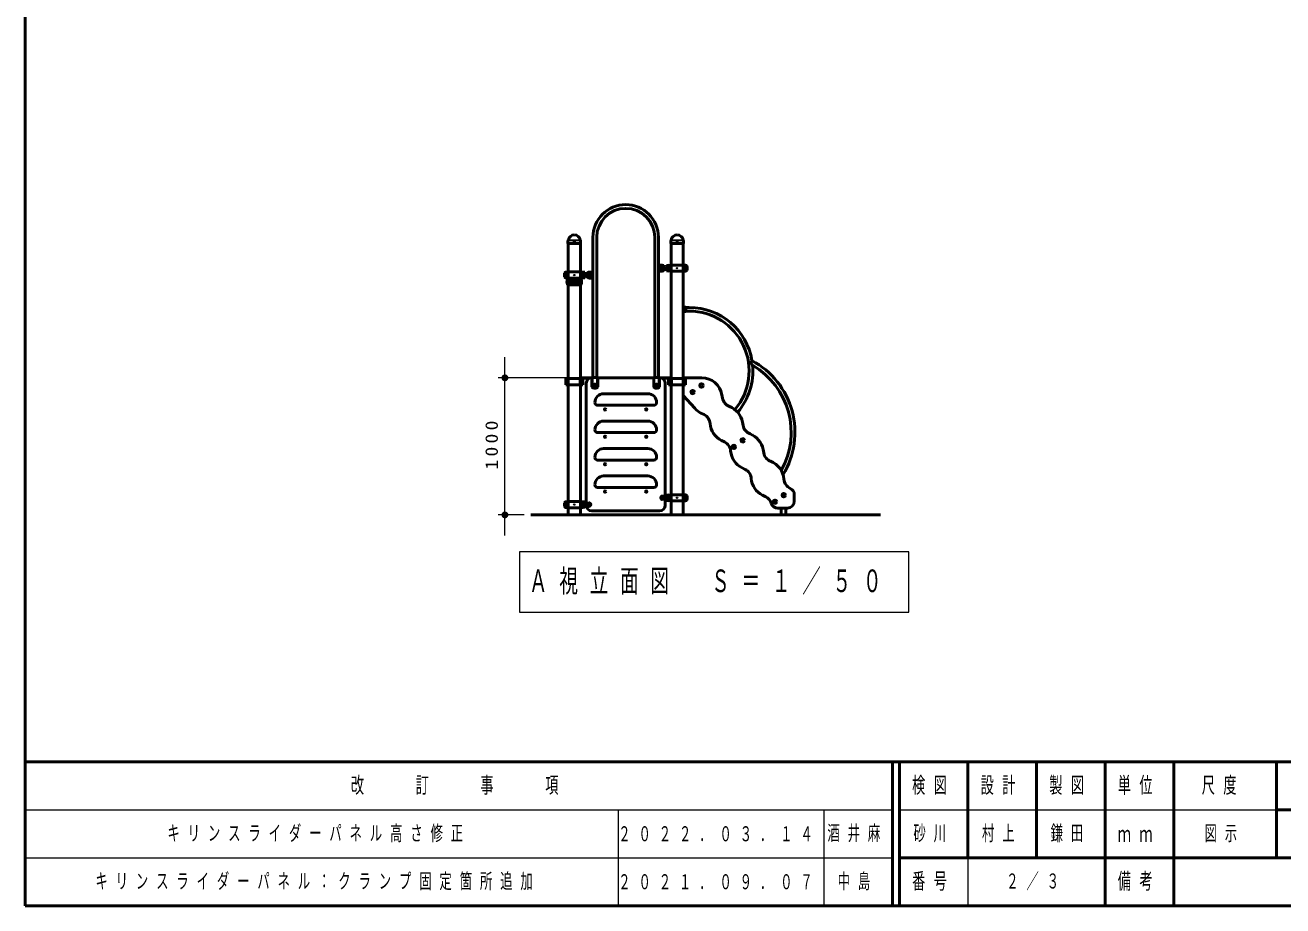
# Model space of a CAD drawing. Units: millimetres on the paper, scale 1:50. Extents: x -365 to 0, y -594 to 257.
# Drawn here: x -365 to -181.6, y -297 to -168.5 of the extents above; entities that cross this region are included whole.
import ezdxf

# ---------------------------------------------------------------- set-up
doc = ezdxf.new("R2010")
doc.units = ezdxf.units.MM
doc.linetypes.add('USER1', pattern=[4.5, 2.5, -2])
doc.layers.add('LY_1', color=140, linetype='Continuous', lineweight=50)
doc.styles.add('ＭＳ ゴシック', font='')
doc.styles.get('ＭＳ ゴシック').set_extended_font_data('MS Gothic')

# ---------------------------------------------------------------- blocks, each defined once
blk = doc.blocks.new('filled_dot')
at = {"color": 0, "linetype": 'Continuous', "lineweight": -2, "const_width": 1.25}
blk.add_lwpolyline([(-0.625, 0, 1), (0.625, 0, 1)], format="xyb", close=True, dxfattribs=at)

msp = doc.modelspace()

# ---------------------------------------------------------------- linework, layer by layer
at = {"layer": 'LY_1', "color": 7}
for p, q in [((-365, -40), (-365, -297)), ((-240.257, -239.959), (-291.241, -239.959)), ((-365, -276), (0, -276)), ((-365, -297), (0, -297))]:
    msp.add_line(p, q, dxfattribs=at)
at = {"layer": 'LY_1'}
for p, q in [((-285.811, -199.914), (-285.789, -199.892)), ((-284.019, -199.914), (-284.041, -199.892)), ((-282.187, -219.895), (-282.187, -199.459)), ((-281.643, -219.895), (-281.643, -199.458)), ((-273.187, -219.895), (-273.187, -199.458)), ((-272.643, -219.895), (-272.643, -199.459)), ((-270.811, -199.914), (-270.789, -199.892)), ((-269.019, -199.914), (-269.041, -199.892)), ((-285.844, -200.368), (-285.836, -199.972)), ((-285.844, -200.368), (-285.834, -200.378)), ((-283.996, -200.378), (-285.834, -200.378)), ((-285.806, -239.959), (-285.806, -200.378)), ((-284.024, -239.959), (-284.024, -200.378)), ((-283.996, -200.378), (-283.986, -200.368)), ((-283.986, -200.368), (-283.994, -199.972)), ((-270.844, -200.368), (-270.836, -199.972)), ((-270.844, -200.368), (-270.834, -200.378)), ((-268.996, -200.378), (-270.834, -200.378)), ((-270.806, -239.959), (-270.806, -200.378)), ((-269.024, -239.959), (-269.024, -200.378)), ((-268.996, -200.378), (-268.986, -200.368)), ((-268.986, -200.368), (-268.994, -199.972)), ((-272.115, -203.519), (-272.643, -203.519)), ((-270.835, -203.509), (-271.465, -203.564)), ((-268.995, -203.509), (-270.835, -203.509)), ((-268.995, -203.509), (-268.679, -203.536)), ((-285.835, -204.509), (-286.151, -204.536)), ((-285.835, -205.409), (-286.151, -205.381)), ((-285.835, -204.509), (-283.995, -204.509)), ((-285.835, -205.409), (-283.995, -205.409)), ((-283.995, -204.509), (-283.365, -204.564)), ((-283.995, -205.409), (-283.365, -205.353)), ((-282.75, -204.899), (-282.784, -204.959)), ((-282.75, -205.019), (-282.784, -204.959)), ((-282.75, -204.899), (-282.68, -204.899)), ((-282.75, -205.019), (-282.68, -205.019)), ((-282.715, -204.519), (-282.187, -204.519)), ((-282.715, -205.399), (-282.187, -205.399)), ((-282.646, -204.959), (-282.68, -204.899)), ((-282.646, -204.959), (-282.68, -205.019)), ((-272.115, -204.399), (-272.643, -204.399)), ((-272.15, -203.899), (-272.184, -203.959)), ((-272.15, -204.019), (-272.184, -203.959)), ((-272.15, -203.899), (-272.08, -203.899)), ((-272.15, -204.019), (-272.08, -204.019)), ((-272.046, -203.959), (-272.08, -203.899)), ((-272.046, -203.959), (-272.08, -204.019)), ((-270.835, -204.409), (-271.465, -204.353)), ((-268.995, -204.409), (-270.835, -204.409)), ((-268.995, -204.409), (-268.679, -204.381)), ((-285.837, -205.509), (-284.985, -205.509)), ((-285.835, -206.409), (-284.985, -206.409)), ((-285.24, -205.773), (-285.28, -205.772)), ((-285.24, -206.144), (-285.28, -206.146)), ((-285.24, -205.959), (-285.24, -205.529)), ((-285.24, -205.959), (-285.24, -206.389)), ((-284.945, -205.549), (-284.945, -206.369)), ((-284.885, -205.549), (-284.885, -206.369)), ((-283.993, -205.509), (-284.845, -205.509)), ((-283.993, -206.409), (-284.845, -206.409)), ((-284.59, -205.959), (-284.59, -205.529)), ((-284.59, -205.773), (-284.55, -205.772)), ((-284.59, -205.959), (-284.59, -206.389)), ((-284.59, -206.144), (-284.55, -206.146)), ((-268.643, -209.639), (-269.024, -209.639)), ((-268.643, -209.639), (-269.024, -209.639)), ((-268.643, -210.279), (-269.024, -210.279)), ((-268.643, -210.279), (-269.024, -210.279)), ((-268.643, -209.639), (-268.643, -210.279)), ((-268.643, -209.639), (-268.643, -210.279)), ((-268.149, -209.687), (-268.643, -209.687)), ((-268.149, -210.231), (-268.643, -210.231)), ((-286.151, -220.079), (-286.151, -220.979)), ((-283.679, -220.079), (-286.151, -220.079)), ((-285.985, -220.079), (-285.985, -220.979)), ((-284.08, -220.079), (-284.08, -220.979)), ((-284.024, -219.959), (-282.315, -219.959)), ((-284.024, -220.005), (-283.015, -220.005)), ((-283.893, -220.079), (-283.893, -220.979)), ((-283.834, -220.079), (-283.834, -220.979)), ((-283.679, -220.079), (-283.679, -220.979)), ((-283.015, -220.292), (-283.015, -219.959)), ((-282.335, -221.265), (-282.335, -219.959)), ((-282.315, -221.259), (-282.315, -219.895)), ((-282.315, -219.895), (-281.515, -219.895)), ((-281.515, -221.259), (-281.515, -219.895)), ((-281.515, -219.959), (-273.315, -219.959)), ((-281.495, -221.265), (-281.495, -219.959)), ((-273.335, -221.265), (-273.335, -219.959)), ((-273.315, -221.259), (-273.315, -219.895)), ((-272.515, -219.895), (-273.315, -219.895)), ((-272.515, -221.259), (-272.515, -219.895)), ((-272.515, -219.959), (-270.806, -219.959)), ((-272.495, -221.265), (-272.495, -219.959)), ((-271.815, -220.292), (-271.815, -219.959)), ((-270.806, -220.005), (-271.815, -220.005)), ((-271.151, -220.079), (-271.151, -220.979)), ((-271.151, -220.079), (-268.679, -220.079)), ((-270.996, -220.079), (-270.996, -220.979)), ((-270.937, -220.079), (-270.937, -220.979)), ((-270.749, -220.079), (-270.749, -220.979)), ((-266.335, -219.959), (-269.024, -219.959)), ((-268.845, -220.079), (-268.845, -220.979)), ((-268.679, -220.079), (-268.679, -220.979)), ((-283.679, -220.979), (-286.151, -220.979)), ((-283.165, -238.559), (-283.165, -220.759)), ((-281.95, -220.999), (-281.984, -221.059)), ((-281.95, -221.119), (-281.984, -221.059)), ((-281.95, -220.999), (-281.88, -220.999)), ((-281.95, -221.119), (-281.88, -221.119)), ((-281.846, -221.059), (-281.88, -220.999)), ((-281.846, -221.059), (-281.88, -221.119)), ((-272.95, -220.999), (-272.984, -221.059)), ((-272.95, -221.119), (-272.984, -221.059)), ((-272.95, -220.999), (-272.88, -220.999)), ((-272.95, -221.119), (-272.88, -221.119)), ((-272.846, -221.059), (-272.88, -220.999)), ((-272.846, -221.059), (-272.88, -221.119)), ((-271.665, -238.559), (-271.665, -220.759)), ((-271.151, -220.979), (-268.679, -220.979)), ((-274.195, -222.279), (-280.635, -222.279)), ((-269.024, -222.532), (-267.359, -224.403)), ((-263.296, -222.92), (-263.383, -222.428)), ((-273.315, -223.959), (-281.515, -223.959)), ((-265.997, -225.319), (-266.445, -225.098)), ((-274.195, -226.279), (-280.635, -226.279)), ((-260.296, -226.92), (-260.383, -226.428)), ((-273.315, -227.959), (-281.515, -227.959)), ((-262.997, -229.319), (-263.445, -229.098)), ((-274.195, -230.279), (-280.635, -230.279)), ((-257.296, -230.92), (-257.383, -230.428)), ((-273.315, -231.959), (-281.515, -231.959)), ((-274.195, -234.279), (-280.635, -234.279)), ((-259.997, -233.319), (-260.445, -233.098)), ((-273.315, -235.959), (-281.515, -235.959)), ((-285.835, -238.009), (-286.151, -238.036)), ((-285.835, -238.009), (-283.995, -238.009)), ((-283.995, -238.009), (-283.365, -238.064)), ((-282.784, -238.459), (-282.75, -238.399)), ((-282.68, -238.399), (-282.75, -238.399)), ((-282.68, -238.399), (-282.646, -238.459)), ((-272.15, -237.399), (-272.184, -237.459)), ((-272.15, -237.519), (-272.184, -237.459)), ((-272.15, -237.399), (-272.08, -237.399)), ((-272.15, -237.519), (-272.08, -237.519)), ((-272.046, -237.459), (-272.08, -237.399)), ((-272.046, -237.459), (-272.08, -237.519)), ((-270.835, -237.009), (-271.465, -237.064)), ((-270.835, -237.909), (-271.465, -237.853)), ((-268.995, -237.009), (-270.835, -237.009)), ((-268.995, -237.909), (-270.835, -237.909)), ((-268.995, -237.009), (-268.679, -237.036)), ((-268.995, -237.909), (-268.679, -237.881)), ((-256.997, -237.319), (-257.445, -237.098)), ((-252.83, -237.959), (-252.83, -236.994)), ((-285.835, -238.909), (-286.151, -238.881)), ((-285.835, -238.909), (-283.995, -238.909)), ((-283.995, -238.909), (-283.365, -238.853)), ((-282.784, -238.459), (-282.75, -238.519)), ((-282.68, -238.519), (-282.75, -238.519)), ((-282.68, -238.519), (-282.646, -238.459)), ((-272.465, -239.359), (-282.365, -239.359)), ((-253.83, -238.959), (-255.23, -238.959)), ((-254.745, -239.959), (-254.745, -238.959)), ((-254.065, -239.959), (-254.065, -238.959)), ((-238.5, -276), (-238.5, -297)), ((-237.5, -276), (-237.5, -297)), ((-227.5, -276), (-227.5, -290)), ((-217.5, -276), (-217.5, -290)), ((-207.5, -276), (-207.5, -297)), ((-197.5, -276), (-197.5, -290)), ((-182.5, -276), (-182.5, -290)), ((-182.5, -283), (-70, -283)), ((-237.5, -290), (0, -290)), ((-197.5, -290), (-197.5, -297))]:
    msp.add_line(p, q, dxfattribs=at)
at = {"layer": 'LY_1', "color": 7, "lineweight": 13}
for p, q in [((-284.058, -199.878), (-285.769, -199.878)), ((-269.058, -199.878), (-270.769, -199.878)), ((-284.022, -199.948), (-285.808, -199.948)), ((-269.022, -199.948), (-270.808, -199.948)), ((-286.25, -205.143), (-286.25, -204.774)), ((-285.88, -204.774), (-286.25, -204.774)), ((-285.88, -205.143), (-286.25, -205.143)), ((-283.95, -204.774), (-283.58, -204.774)), ((-283.95, -205.143), (-283.58, -205.143)), ((-283.58, -205.143), (-283.58, -204.774)), ((-271.25, -204.143), (-271.25, -203.774)), ((-270.88, -203.774), (-271.25, -203.774)), ((-270.88, -204.143), (-271.25, -204.143)), ((-268.95, -203.774), (-268.58, -203.774)), ((-268.95, -204.143), (-268.58, -204.143)), ((-268.58, -204.143), (-268.58, -203.774)), ((-295.032, -242.959), (-295.032, -216.959)), ((-285.024, -219.959), (-296.032, -219.959)), ((-286.25, -238.643), (-286.25, -238.274)), ((-285.88, -238.274), (-286.25, -238.274)), ((-283.95, -238.274), (-283.58, -238.274)), ((-283.58, -238.643), (-283.58, -238.274)), ((-271.25, -237.643), (-271.25, -237.274)), ((-270.88, -237.274), (-271.25, -237.274)), ((-270.88, -237.643), (-271.25, -237.643)), ((-268.95, -237.274), (-268.58, -237.274)), ((-268.95, -237.643), (-268.58, -237.643)), ((-268.58, -237.643), (-268.58, -237.274)), ((-292.241, -239.959), (-296.032, -239.959)), ((-285.88, -238.643), (-286.25, -238.643)), ((-283.95, -238.643), (-283.58, -238.643)), ((-292.916, -245.368), (-292.916, -254.168)), ((-236.116, -245.368), (-292.916, -245.368)), ((-236.116, -254.168), (-236.116, -245.368)), ((-292.916, -254.168), (-236.116, -254.168)), ((-365, -283), (-238.5, -283)), ((-278.5, -283), (-278.5, -297)), ((-248.5, -283), (-248.5, -297)), ((-237.5, -283), (-182.5, -283)), ((-365, -290), (-238.5, -290)), ((-227.5, -290), (-227.5, -297))]:
    msp.add_line(p, q, dxfattribs=at)
at = {"layer": 'LY_1', "color": 7, "linetype": 'USER1', "lineweight": 13}
for p, q in [((-271.465, -203.564), (-272.096, -203.61)), ((-283.365, -204.564), (-282.734, -204.61)), ((-283.365, -205.353), (-282.734, -205.307)), ((-271.465, -204.353), (-272.096, -204.307)), ((-283.365, -238.064), (-282.734, -238.11)), ((-271.465, -237.064), (-272.096, -237.11)), ((-271.465, -237.853), (-272.096, -237.807)), ((-283.365, -238.853), (-282.734, -238.807))]:
    msp.add_line(p, q, dxfattribs=at)
at = {"layer": 'LY_1'}
for centre, radius in [((-284.915, -200.218), 0.06), ((-269.915, -200.218), 0.06), ((-282.715, -204.959), 0.21), ((-282.715, -204.959), 0.18), ((-282.715, -204.959), 0.0693), ((-272.115, -203.959), 0.21), ((-272.115, -203.959), 0.18), ((-272.115, -203.959), 0.0693), ((-281.915, -221.059), 0.21), ((-281.915, -221.059), 0.18), ((-281.915, -221.059), 0.13), ((-281.915, -221.059), 0.0693), ((-272.915, -221.059), 0.21), ((-272.915, -221.059), 0.18), ((-272.915, -221.059), 0.13), ((-272.915, -221.059), 0.0693), ((-267.645, -222.039), 0.25), ((-266.365, -221.079), 0.25), ((-280.415, -224.559), 0.1), ((-280.415, -224.559), 0.1), ((-274.415, -224.559), 0.1), ((-274.415, -224.559), 0.1), ((-280.415, -228.559), 0.1), ((-280.415, -228.559), 0.1), ((-274.415, -228.559), 0.1), ((-274.415, -228.559), 0.1), ((-260.365, -229.079), 0.25), ((-261.645, -230.039), 0.25), ((-280.415, -232.559), 0.1), ((-280.415, -232.559), 0.1), ((-274.415, -232.559), 0.1), ((-274.415, -232.559), 0.1), ((-280.415, -236.559), 0.1), ((-280.415, -236.559), 0.1), ((-274.415, -236.559), 0.1), ((-274.415, -236.559), 0.1), ((-282.715, -238.459), 0.21), ((-282.715, -238.459), 0.18), ((-282.715, -238.459), 0.13), ((-282.715, -238.459), 0.0693), ((-272.115, -237.459), 0.21), ((-272.115, -237.459), 0.18), ((-272.115, -237.459), 0.13), ((-272.115, -237.459), 0.0693), ((-255.645, -238.039), 0.25), ((-254.365, -237.079), 0.25)]:
    msp.add_circle(centre, radius, dxfattribs=at)
at = {"layer": 'LY_1', "color": 7, "lineweight": 13}
for centre, radius in [((-286.065, -204.959), 0.185), ((-286.065, -204.959), 0.1), ((-284.915, -204.959), 0.1), ((-283.765, -204.959), 0.185), ((-283.765, -204.959), 0.1), ((-271.065, -203.959), 0.185), ((-271.065, -203.959), 0.1), ((-269.915, -203.959), 0.1), ((-268.765, -203.959), 0.185), ((-268.765, -203.959), 0.1), ((-267.645, -222.039), 0.171), ((-266.365, -221.079), 0.171), ((-260.365, -229.079), 0.171), ((-261.645, -230.039), 0.171), ((-286.065, -238.459), 0.185), ((-286.065, -238.459), 0.1), ((-284.915, -238.459), 0.1), ((-283.765, -238.459), 0.185), ((-283.765, -238.459), 0.1), ((-271.065, -237.459), 0.185), ((-271.065, -237.459), 0.1), ((-269.915, -237.459), 0.1), ((-268.765, -237.459), 0.185), ((-268.765, -237.459), 0.1), ((-255.645, -238.039), 0.171), ((-254.365, -237.079), 0.171)]:
    msp.add_circle(centre, radius, dxfattribs=at)
at = {"layer": 'LY_1', "color": 7, "linetype": 'USER1', "lineweight": 13}
for centre in [(-282.715, -204.959), (-272.115, -203.959), (-282.715, -238.459), (-272.115, -237.459)]:
    msp.add_circle(centre, 0.15, dxfattribs=at)
at = {"layer": 'LY_1'}
for centre, radius, start, end in [((-277.415, -199.459), 4.772, 0, 180), ((-277.415, -199.459), 4.228, 0, 180), ((-285.752, -199.973), 0.084, 135, 178.99605), ((-285.829, -199.852), 0.056, 315, 353.3676), ((-284.915, -199.959), 0.864, 90, 173.3676), ((-284.915, -199.959), 0.864, 6.6324, 90), ((-284.001, -199.852), 0.056, 186.6324, 225), ((-284.078, -199.973), 0.084, 1.00395, 45), ((-270.752, -199.973), 0.084, 135, 178.99605), ((-270.829, -199.852), 0.056, 315, 353.3676), ((-269.915, -199.959), 0.864, 90, 173.3676), ((-269.915, -199.959), 0.864, 6.6324, 90), ((-269.001, -199.852), 0.056, 186.6324, 225), ((-269.078, -199.973), 0.084, 1.00395, 45), ((-272.115, -203.959), 0.44, 270, 90), ((-271.133, -203.735), 0.2, 95, 163.80375), ((-268.697, -203.735), 0.2, 16.19625, 85), ((-285.365, -204.959), 1, 163.80375, 196.19625), ((-286.133, -204.735), 0.2, 95, 163.80375), ((-286.133, -205.182), 0.2, 196.19625, 265), ((-283.697, -204.735), 0.2, 16.19625, 85), ((-283.697, -205.182), 0.2, 275, 343.80375), ((-284.465, -204.959), 1, 343.80375, 16.19625), ((-282.715, -204.959), 0.44, 90, 270), ((-270.365, -203.959), 1, 163.80375, 196.19625), ((-271.133, -204.182), 0.2, 196.19625, 265), ((-268.697, -204.182), 0.2, 275, 343.80375), ((-269.465, -203.959), 1, 343.80375, 16.19625), ((-284.863, -205.959), 1.122, 159.19706, 200.80294), ((-285.837, -205.589), 0.08, 90, 159.19706), ((-285.837, -206.329), 0.08, 200.80294, 270), ((-285.286, -205.959), 0.187, 88, 272), ((-285.22, -205.529), 0.02, 90, 180), ((-285.22, -206.389), 0.02, 180, 270), ((-284.985, -205.549), 0.04, 0, 90), ((-284.985, -206.369), 0.04, 270, 0), ((-284.845, -205.549), 0.04, 90, 180), ((-284.845, -206.369), 0.04, 180, 270), ((-284.61, -205.529), 0.02, 0, 90), ((-284.61, -206.389), 0.02, 270, 0), ((-284.543, -205.959), 0.187, 268, 92), ((-283.993, -205.589), 0.08, 20.80294, 90), ((-283.993, -206.329), 0.08, 270, 339.19706), ((-284.967, -205.959), 1.122, 339.19706, 20.80294), ((-268.149, -218.959), 9.272, 9.35026, 90), ((-268.149, -218.959), 8.728, 319.8063, 90), ((-268.149, -218.959), 9.272, 319.61733, 5.17064), ((-258.661, -217.75), 0.452, 138.76328, 235.75762), ((-264.61, -227.915), 11.872, 328.70731, 61.79978), ((-264.61, -227.915), 11.328, 330.6897, 59.81513), ((-282.365, -220.759), 0.8, 90, 180), ((-272.465, -220.759), 0.8, 0, 90), ((-266.335, -222.959), 3, 10, 90), ((-281.915, -220.959), 0.52, 216.12893, 323.87107), ((-281.915, -220.959), 0.5, 216.8699, 323.1301), ((-272.915, -220.959), 0.52, 216.12893, 323.87107), ((-272.915, -220.959), 0.5, 216.8699, 323.1301), ((-280.635, -223.559), 1.28, 90, 180), ((-281.515, -223.559), 0.4, 180, 270), ((-274.195, -223.559), 1.28, 0, 90), ((-273.315, -223.559), 0.4, 270, 0), ((-261.72, -222.642), 1.6, 190, 249.42056), ((-265.118, -222.408), 3, 221.68267, 243.73979), ((-266.705, -226.754), 1.6, 4.31923, 63.7398), ((-263.337, -226.949), 3, 10, 69.42056), ((-280.635, -227.559), 1.28, 90, 180), ((-274.195, -227.559), 1.28, 0, 90), ((-262.118, -226.408), 3, 184.31923, 243.73979), ((-258.72, -226.642), 1.6, 190, 249.42056), ((-281.515, -227.559), 0.4, 180, 270), ((-273.315, -227.559), 0.4, 270, 0), ((-260.337, -230.949), 3, 10, 69.42056), ((-280.635, -231.559), 1.28, 90, 180), ((-274.195, -231.559), 1.28, 0, 90), ((-263.705, -230.754), 1.6, 4.31923, 63.7398), ((-259.118, -230.408), 3, 184.31923, 243.73979), ((-255.72, -230.642), 1.6, 190, 249.42056), ((-281.515, -231.559), 0.4, 180, 270), ((-273.315, -231.559), 0.4, 270, 0), ((-257.337, -234.949), 3, 3.98254, 69.42056), ((-280.635, -235.559), 1.28, 90, 180), ((-274.195, -235.559), 1.28, 0, 90), ((-260.705, -234.754), 1.6, 4.31923, 63.7398), ((-256.118, -234.408), 3, 184.31923, 243.73979), ((-252.748, -234.629), 1.6, 183.98254, 245.41667), ((-281.515, -235.559), 0.4, 180, 270), ((-273.315, -235.559), 0.4, 270, 0), ((-253.83, -236.994), 1, 0, 65.41667), ((-285.365, -238.459), 1, 163.80375, 196.19625), ((-286.133, -238.235), 0.2, 95, 163.80375), ((-283.697, -238.235), 0.2, 16.19625, 85), ((-284.465, -238.459), 1, 343.80375, 16.19625), ((-270.365, -237.459), 1, 163.80375, 196.19625), ((-271.133, -237.235), 0.2, 95, 163.80375), ((-271.133, -237.682), 0.2, 196.19625, 265), ((-268.697, -237.235), 0.2, 16.19625, 85), ((-268.697, -237.682), 0.2, 275, 343.80375), ((-269.465, -237.459), 1, 343.80375, 16.19625), ((-257.705, -238.754), 1.6, 17.81812, 63.7398), ((-255.23, -237.959), 1, 197.81812, 270), ((-253.83, -237.959), 1, 270, 0), ((-286.133, -238.682), 0.2, 196.19625, 265), ((-283.697, -238.682), 0.2, 275, 343.80375), ((-282.365, -238.559), 0.8, 180, 270), ((-272.465, -238.559), 0.8, 270, 0)]:
    msp.add_arc(centre, radius, start, end, dxfattribs=at)
at = {"layer": 'LY_1', "color": 7, "lineweight": 13}
for centre, start, end in [((-288.44, -204.959), 355.87048, 4.12952), ((-281.39, -204.959), 175.87048, 184.12952), ((-273.44, -203.959), 355.87048, 4.12952), ((-266.39, -203.959), 175.87048, 184.12952), ((-288.44, -238.459), 355.87048, 4.12952), ((-281.39, -238.459), 175.87048, 184.12952), ((-273.44, -237.459), 355.87048, 4.12952), ((-266.39, -237.459), 175.87048, 184.12952)]:
    msp.add_arc(centre, 2.567, start, end, dxfattribs=at)
at = {"layer": 'LY_1', "color": 7, "linetype": 'USER1', "lineweight": 13}
for centre, start, end in [((-282.765, -204.959), 275, 85), ((-272.065, -203.959), 95, 265), ((-282.765, -238.459), 275, 85), ((-272.065, -237.459), 95, 265)]:
    msp.add_arc(centre, 0.35, start, end, dxfattribs=at)

# ---------------------------------------------------------------- block references
at = {"layer": 'LY_1', "color": 7, "lineweight": 13, "xscale": 0.4, "yscale": 0.4}
for p, rotation in [((-295.032, -219.959), 90), ((-295.032, -239.959), 270)]:
    msp.add_blockref('filled_dot', p, dxfattribs=dict(at, rotation=rotation))

# ---------------------------------------------------------------- texts
at = {"layer": 'LY_1', "color": 7, "insert": (-296.032, -229.537), "char_height": 1.833, "attachment_point": 8, "rotation": 90, "style": 'ＭＳ ゴシック'}
msp.add_mtext('\\T1.33;\\W1.15;1000', dxfattribs=at)
at = {"layer": 'LY_1', "color": 7, "style": 'ＭＳ ゴシック'}
for s, insert, char_height, attachment_point in [('\\T1.64;\\W0.6;Ａ視立面図\u3000Ｓ＝１／５０', (-291.516, -249.768), 3.299, 4), ('\\T1.64;\\W0.6;改\u3000\u3000訂\u3000\u3000事\u3000\u3000項', (-301.75, -279.5), 2.346, 5), ('\\T1.64;\\W0.6;検図', (-232.5, -279.5), 2.346, 5), ('\\T1.64;\\W0.6;設計', (-222.5, -279.5), 2.346, 5), ('\\T1.64;\\W0.6;製図', (-212.5, -279.5), 2.346, 5), ('\\T1.64;\\W0.6;単位', (-202.5, -279.5), 2.346, 5), ('\\T1.64;\\W0.6;尺度', (-190.25, -279.5), 2.346, 5), ('\\T1.64;\\W0.6;キリンスライダーパネル高さ修正', (-344.25, -286.5), 2.199, 4), ('\\T1.64;\\W0.6;２０２２．０３．１４', (-278.5, -286.5), 2.199, 4), ('\\T1.64;\\W0.6;酒井麻', (-248, -286.5), 2.199, 4), ('\\T1.64;\\W0.6;砂川', (-232.5, -286.5), 2.199, 5), ('\\T1.64;\\W0.6;村上', (-222.5, -286.5), 2.199, 5), ('\\T1.64;\\W0.6;鎌田', (-212.5, -286.5), 2.199, 5), ('\\T1.64;\\W0.6;ｍｍ', (-202.5, -286.5), 2.346, 5), ('\\T1.64;\\W0.6;図示', (-193, -286.5), 2.199, 4), ('\\T1.64;\\W0.6;キリンスライダーパネル：クランプ固定箇所追加', (-354.75, -293.5), 2.199, 4), ('\\T1.64;\\W0.6;２０２１．０９．０７', (-278.5, -293.5), 2.199, 4), ('\\T1.64;\\W0.6;中島', (-246.5, -293.5), 2.199, 4), ('\\T1.64;\\W0.6;番号', (-232.5, -293.5), 2.346, 5), ('\\T1.64;\\W0.6;２／３', (-217.5, -293.5), 2.199, 5), ('\\T1.64;\\W0.6;備考', (-202.5, -293.5), 2.346, 5)]:
    msp.add_mtext(s, dxfattribs=dict(at, insert=insert, char_height=char_height, attachment_point=attachment_point))

doc.saveas('drawing.dxf')
